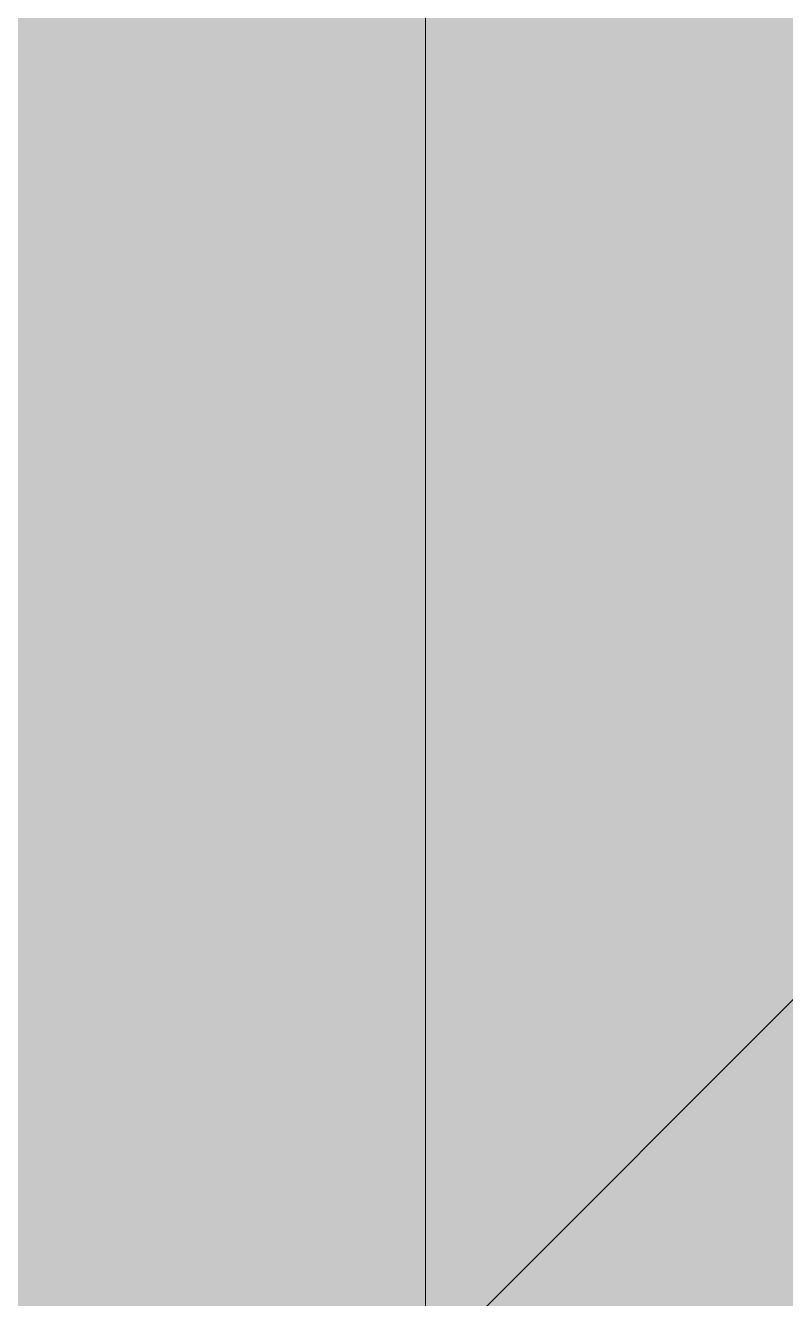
# Model space of a CAD drawing. Header units: inches. Extents: x 46944 to 1771531, y 9954 to 15548976.
# Drawn here: x 223983.3 to 224015, y 1549627.4 to 1549680.6 of the extents above; entities that cross this region are included whole.
import ezdxf

# ---------------------------------------------------------------- set-up
doc = ezdxf.new("R2010")
doc.units = ezdxf.units.IN
doc.header["$MEASUREMENT"] = 0
doc.layers.add('AGRICULTURAL UNIVERSITY', color=7, linetype='Continuous', true_color=0xdfb3ff)
for name, color, linetype in [('GRID', 8, 'Continuous'), ('PRIVATE SOLAR PROJECT', 254, 'Continuous'), ('VILLAGE BOUNDARY', 6, 'Continuous')]:
    doc.layers.add(name, color=color, linetype=linetype)
doc.layers.add('Revised Grid', color=7, linetype='Continuous', lineweight=0)

msp = doc.modelspace()

# ---------------------------------------------------------------- hatches: boundary and pattern name
at = {"layer": 'AGRICULTURAL UNIVERSITY', "lineweight": 5}
h = msp.add_hatch(dxfattribs=at)
h.set_pattern_fill('SACNCR,_O', color=256, scale=1500)
h.set_pattern_definition([(45, (33741.5, 43816), (-99.436891, 99.436891), []), (45, (33840.94, 43816), (-99.436891, 99.436891), [0, -140.625])])
h.paths.add_polyline_path([(221685.3413, 1549388.68636), (221644.01136, 1549482.53699), (221641.51545, 1549491.466), (221654.47761, 1549530.33123), (221671.04531, 1549582.28308), (221707.87296, 1549702.02148), (221728.03094, 1549769.64668), (221758.31016, 1549779.05627), (221811.94413, 1549768.49876), (221825.88812, 1549719.27801), (221871.15324, 1549700.33285), (221870.07065, 1549675.28023), (221901.37869, 1549669.53919), (221995.38712, 1549682.18238), (221999.93577, 1549698.21956), (222014.36406, 1549698.28523), (222018.30266, 1549757.22088), (222153.65215, 1549845.25276), (222180.1127, 1549746.76024), (222186.90117, 1549719.80006), (222260.64631, 1549735.77409), (222292.74369, 1549666.29372), (222486.75748, 1549708.77047), (222506.41027, 1549767.49984), (222464.43295, 1549818.70192), (222388.61538, 1549839.67406), (222315.80215, 1549884.49975), (222303.89296, 1549897.98258), (222333.63219, 1549931.92276), (222368.91454, 1549948.27844), (222427.7202, 1549941.68084), (222453.99171, 1550020.10089), (222468.29261, 1550062.78885), (222453.5267, 1550074.90047), (222467.60247, 1550114.35625), (222499.91308, 1550205.0358), (222680.95164, 1550291.91465), (222716.01978, 1550308.74355), (222955.54003, 1550287.60816), (223060.28196, 1550270.83578), (223091.7396, 1550291.22534), (223223.30451, 1550264.80636), (223265.45536, 1550391.48499), (223236.06511, 1550479.16255), (223383.77282, 1550401.33827), (223603.62358, 1550285.50324), (223834.54059, 1550163.83762), (224303.16421, 1549918.45019), (224213.35306, 1549732.58389), (224130.6697, 1549552.08395), (223921.65434, 1549097.2605), (223808.14194, 1549193.86064), (223773.93558, 1549222.32027), (223680.59509, 1549258.20882), (223518.14126, 1549306.57062), (223445.7657, 1549141.40172), (223378.98244, 1548996.89414), (223376.88725, 1548992.3605), (223377.45539, 1548934.24862), (223297.90985, 1548951.68313), (223273.0526, 1548959.15295), (223259.72062, 1548963.15932), (223201.47794, 1548878.94528), (223220.86256, 1548779.22715), (223185.94369, 1548805.46411), (223082.98514, 1548840.00633), (222994.41667, 1548823.31663), (222681.60066, 1548960.10829), (222518.55103, 1549027.63381), (222233.83382, 1549152.49214), (221882.1198, 1549305.33129)])
at = {"layer": 'PRIVATE SOLAR PROJECT', "lineweight": 5}
h = msp.add_hatch(color=256, dxfattribs=at)
h.dxf.hatch_style = 1
h.paths.add_polyline_path([(221685.3413, 1549388.68636), (221644.01136, 1549482.53699), (221641.51545, 1549491.466), (221654.47761, 1549530.33123), (221671.04531, 1549582.28308), (221707.87296, 1549702.02148), (221728.03094, 1549769.64668), (221758.31016, 1549779.05627), (221811.94413, 1549768.49876), (221825.88812, 1549719.27801), (221871.15324, 1549700.33285), (221870.07065, 1549675.28023), (221901.37869, 1549669.53919), (221995.38712, 1549682.18238), (221999.93577, 1549698.21956), (222014.36406, 1549698.28523), (222018.30266, 1549757.22088), (222153.65215, 1549845.25276), (222180.1127, 1549746.76024), (222186.90117, 1549719.80006), (222260.64631, 1549735.77409), (222292.74369, 1549666.29372), (222486.75748, 1549708.77047), (222506.41027, 1549767.49984), (222464.43295, 1549818.70192), (222388.61538, 1549839.67406), (222315.80215, 1549884.49975), (222303.89296, 1549897.98258), (222333.63219, 1549931.92276), (222368.91454, 1549948.27844), (222427.7202, 1549941.68084), (222453.99171, 1550020.10089), (222468.29261, 1550062.78885), (222453.5267, 1550074.90047), (222467.60247, 1550114.35625), (222499.91308, 1550205.0358), (222680.95164, 1550291.91465), (222716.01978, 1550308.74355), (222955.54003, 1550287.60816), (223060.28196, 1550270.83578), (223091.7396, 1550291.22534), (223223.30451, 1550264.80636), (223265.45536, 1550391.48499), (223236.06511, 1550479.16255), (223383.77282, 1550401.33827), (223603.62358, 1550285.50324), (223834.54059, 1550163.83762), (224303.16421, 1549918.45019), (224213.35306, 1549732.58389), (224130.6697, 1549552.08395), (223921.65434, 1549097.2605), (223808.14194, 1549193.86064), (223773.93558, 1549222.32027), (223680.59509, 1549258.20882), (223518.14126, 1549306.57062), (223445.7657, 1549141.40172), (223378.98244, 1548996.89414), (223376.88725, 1548992.3605), (223377.45539, 1548934.24862), (223297.90985, 1548951.68313), (223273.0526, 1548959.15295), (223259.72062, 1548963.15932), (223201.47794, 1548878.94528), (223220.86256, 1548779.22715), (223185.94369, 1548805.46411), (223082.98514, 1548840.00633), (222994.41667, 1548823.31663), (222681.60066, 1548960.10829), (222518.55103, 1549027.63381), (222233.83382, 1549152.49214), (221882.1198, 1549305.33129)])

# ---------------------------------------------------------------- linework, layer by layer
at = {"layer": 'GRID', "linetype": 'Continuous', "lineweight": 5}
msp.add_line((224000, 1554102), (224000, 1546700), dxfattribs=at)
at = {"layer": 'Revised Grid', "linetype": 'Continuous', "lineweight": 5}
msp.add_line((224000, 1555700), (224000, 1546975.58718), dxfattribs=at)
at = {"layer": 'VILLAGE BOUNDARY', "lineweight": 5, "extrusion": (0.009448, 0.010215, 0.999903), "elevation": 19408.03725}
msp.add_lwpolyline([(223583.53569, 1553307.28877), (223594.99672, 1552894.85441), (223661.12195, 1552343.46388), (223632.44612, 1552165.81344), (223609.19655, 1552026.01006), (223584.28822, 1551825.0567), (223549.92424, 1551536.76352), (223536.41055, 1551416.39068), (223507.81032, 1551191.16806), (223667.94141, 1550971.16281), (223710.31435, 1550912.4069), (223772.35104, 1550827.89423), (224064.10561, 1550686.93189), (224346.17492, 1550546.84498), (224434.35768, 1550510.74293), (224494.33238, 1550484.90894), (224838.68767, 1550340.37509), (224769.60716, 1550150.01035), (224794.80096, 1550009.53444), (224853.15431, 1549967.3597), (224912.65567, 1549958.61327), (224980.21781, 1549939.59182), (225064.60559, 1549970.97078), (225092.41306, 1549913.24712), (225330.76093, 1549907.69778), (225493.41499, 1550042.91059), (225780.36146, 1550047.08073), (225972.06191, 1550053.15827), (226134.95152, 1550057.78403), (226441.2066, 1550002.77066), (226196.06046, 1549513.51621), (226167.21692, 1549328.55403), (226216.33048, 1549277.6983), (226253.5797, 1549281.28434), (226237.9756, 1549104.96523), (226219.88625, 1548922.72152), (226217.93949, 1548871.18656), (226212.24065, 1548784.03211), (226121.05204, 1548751.8216), (225932.67431, 1548644.69858)], dxfattribs=at)

doc.saveas('drawing.dxf')
